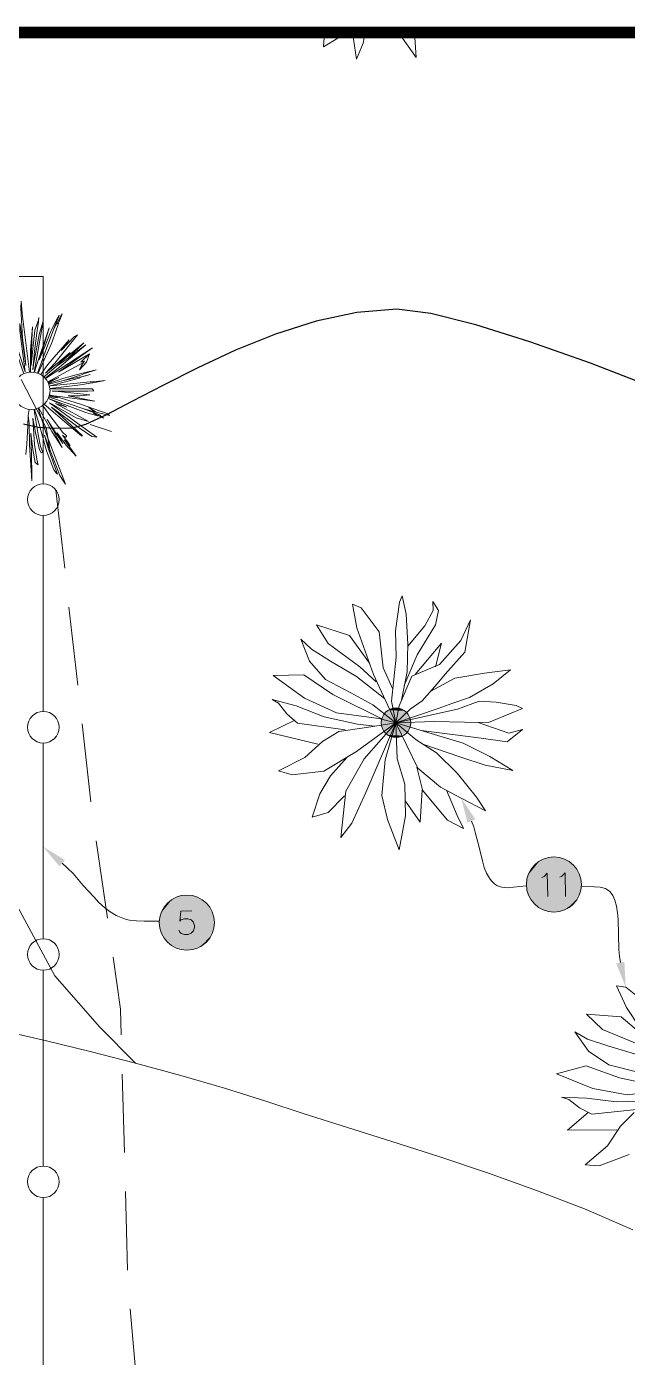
# Model space of a CAD drawing. Header units: millimetres. Extents: x -419 to 20046, y -14642 to 2638.
# Drawn here: x 11.274 to 13.189, y 19.274 to 23.519 of the extents above; entities that cross this region are included whole.
import ezdxf

# ---------------------------------------------------------------- set-up
doc = ezdxf.new("R2010")
doc.units = ezdxf.units.MM
for name, color, linetype in [('PDF11_----LN02', 7, 'Continuous'), ('PDF11_24x36$-$Yucca$Valley$TB$CUP$----TB02', 7, 'Continuous'), ('PDF11_PRPN$PRPNFC', 7, 'Continuous')]:
    doc.layers.add(name, color=color, linetype=linetype)
for name, color, linetype, true_color in [('PDF11_0', 7, 'Continuous', 0xb3b3b3), ('PDF11_EXTO$--C3-Surface-EXTO', 7, 'Continuous', 0xb3b3b3), ('PDF11_EXTO$EXLSTR', 7, 'Continuous', 0xb3b3b3)]:
    doc.layers.add(name, color=color, linetype=linetype, true_color=true_color)

msp = doc.modelspace()

# ---------------------------------------------------------------- hatches: boundary and pattern name
at = {"layer": 'PDF11_0', "transparency": 33554559}
for points in [[(12.6593, 21.0584), (12.6793, 20.98), (12.7043, 20.9908)], [(11.3267, 20.9033), (11.3784, 20.8408), (11.3959, 20.8608)], [(13.1836, 20.4558), (13.1794, 20.5366), (13.1536, 20.5308)]]:
    msp.add_hatch(color=7, dxfattribs=at).paths.add_polyline_path(points)
at = {"layer": 'PDF11_0', "true_color": 0xffffff, "transparency": 33554559}
for points in [[(12.9394, 20.8692), (12.866, 20.7808), (12.9527, 20.87)], [(12.9527, 20.87), (12.866, 20.7808), (12.8685, 20.7617)], [(12.9394, 20.8692), (12.8669, 20.795), (12.866, 20.7808)], [(12.9202, 20.8633), (12.8669, 20.795), (12.9394, 20.8692)], [(12.9202, 20.8633), (12.8702, 20.81), (12.8669, 20.795)], [(12.9527, 20.87), (12.8685, 20.7617), (12.976, 20.8675)], [(12.976, 20.8675), (12.8685, 20.7617), (12.8752, 20.7433)], [(12.9085, 20.8575), (12.8702, 20.81), (12.9202, 20.8633)], [(12.9085, 20.8575), (12.8769, 20.825), (12.8702, 20.81)], [(12.976, 20.8675), (12.8752, 20.7433), (12.996, 20.8592)], [(12.996, 20.8592), (12.8752, 20.7433), (12.8827, 20.73)], [(12.8985, 20.8508), (12.8769, 20.825), (12.9085, 20.8575)], [(12.8985, 20.8508), (12.8877, 20.84), (12.8769, 20.825)], [(12.996, 20.8592), (12.8827, 20.73), (13.0152, 20.8458)], [(13.0152, 20.8458), (12.8827, 20.73), (12.896, 20.7158)], [(13.0152, 20.8458), (12.896, 20.7158), (13.0269, 20.8317)], [(13.0269, 20.8317), (12.896, 20.7158), (12.9102, 20.7058)], [(13.0269, 20.8317), (12.9102, 20.7058), (13.0352, 20.815)], [(13.0352, 20.815), (12.9102, 20.7058), (12.9244, 20.6992)], [(13.0352, 20.815), (12.9244, 20.6992), (13.0419, 20.7842)], [(13.0419, 20.7842), (12.9244, 20.6992), (12.9435, 20.695)], [(13.0419, 20.7842), (12.9435, 20.695), (13.0377, 20.755)], [(11.7693, 20.7483), (11.6959, 20.66), (11.7826, 20.7492)], [(11.7826, 20.7492), (11.6959, 20.66), (11.6984, 20.6408)], [(11.7693, 20.7483), (11.6968, 20.6733), (11.6959, 20.66)], [(11.7501, 20.7425), (11.6968, 20.6733), (11.7693, 20.7483)], [(11.7501, 20.7425), (11.7001, 20.6892), (11.6968, 20.6733)], [(11.7826, 20.7492), (11.6984, 20.6408), (11.8059, 20.7467)], [(11.8059, 20.7467), (11.6984, 20.6408), (11.7051, 20.6216)], [(11.7384, 20.7367), (11.7001, 20.6892), (11.7501, 20.7425)], [(11.7384, 20.7367), (11.7068, 20.7042), (11.7001, 20.6892)], [(11.8059, 20.7467), (11.7051, 20.6216), (11.8259, 20.7383)], [(11.8259, 20.7383), (11.7051, 20.6216), (11.7126, 20.6091)], [(11.7284, 20.73), (11.7068, 20.7042), (11.7384, 20.7367)], [(11.7284, 20.73), (11.7176, 20.7192), (11.7068, 20.7042)], [(11.8259, 20.7383), (11.7126, 20.6091), (11.8451, 20.7242)], [(11.8451, 20.7242), (11.7126, 20.6091), (11.7259, 20.595)], [(11.8451, 20.7242), (11.7259, 20.595), (11.8568, 20.71)], [(13.0377, 20.755), (12.9435, 20.695), (12.9644, 20.695)], [(13.0377, 20.755), (12.9644, 20.695), (13.0302, 20.7383)], [(13.0302, 20.7383), (12.9644, 20.695), (12.9969, 20.7058)], [(13.0302, 20.7383), (12.9969, 20.7058), (13.0144, 20.7183)], [(11.8568, 20.71), (11.7259, 20.595), (11.7401, 20.585)], [(11.8568, 20.71), (11.7401, 20.585), (11.8659, 20.6942)], [(11.8659, 20.6942), (11.7401, 20.585), (11.7543, 20.5783)], [(11.8659, 20.6942), (11.7543, 20.5783), (11.8718, 20.6625)], [(11.8718, 20.6625), (11.7543, 20.5783), (11.7734, 20.5741)], [(11.8718, 20.6625), (11.7734, 20.5741), (11.8676, 20.6342)], [(11.8676, 20.6342), (11.7734, 20.5741), (11.7943, 20.5733)], [(11.8676, 20.6342), (11.7943, 20.5733), (11.8601, 20.6175)], [(11.8601, 20.6175), (11.7943, 20.5733), (11.8276, 20.5841)], [(11.8601, 20.6175), (11.8276, 20.5841), (11.8443, 20.5975)]]:
    msp.add_hatch(color=7, dxfattribs=at).paths.add_polyline_path(points)
at = {"layer": 'PDF11_EXTO$EXLSTR', "transparency": 33554559}
for points in [[(12.4968, 21.3075), (12.4052, 21.3117), (12.4043, 21.3075)], [(12.496, 21.3117), (12.4068, 21.3159), (12.4052, 21.3117)], [(12.496, 21.3117), (12.4052, 21.3117), (12.4968, 21.3075)], [(12.4943, 21.3159), (12.4085, 21.32), (12.4068, 21.3159)], [(12.4943, 21.3159), (12.4068, 21.3159), (12.496, 21.3117)], [(12.4927, 21.32), (12.411, 21.3242), (12.4085, 21.32)], [(12.4927, 21.32), (12.4085, 21.32), (12.4943, 21.3159)], [(12.4902, 21.3242), (12.4135, 21.3275), (12.411, 21.3242)], [(12.4902, 21.3242), (12.411, 21.3242), (12.4927, 21.32)], [(12.4877, 21.3275), (12.4168, 21.3309), (12.4135, 21.3275)], [(12.4877, 21.3275), (12.4135, 21.3275), (12.4902, 21.3242)], [(12.4852, 21.3309), (12.4193, 21.3342), (12.4168, 21.3309)], [(12.4852, 21.3309), (12.4168, 21.3309), (12.4877, 21.3275)], [(12.481, 21.3342), (12.4235, 21.3367), (12.4193, 21.3342)], [(12.481, 21.3342), (12.4193, 21.3342), (12.4852, 21.3309)], [(12.4785, 21.3367), (12.4268, 21.3392), (12.4235, 21.3367)], [(12.4785, 21.3367), (12.4235, 21.3367), (12.481, 21.3342)], [(12.4735, 21.3392), (12.4318, 21.3417), (12.4268, 21.3392)], [(12.4735, 21.3392), (12.4268, 21.3392), (12.4785, 21.3367)], [(12.4702, 21.3417), (12.4352, 21.3434), (12.4318, 21.3417)], [(12.4702, 21.3417), (12.4318, 21.3417), (12.4735, 21.3392)], [(12.4652, 21.3434), (12.4402, 21.3442), (12.4352, 21.3434)], [(12.4652, 21.3434), (12.4352, 21.3434), (12.4702, 21.3417)], [(12.4618, 21.3442), (12.4443, 21.345), (12.4402, 21.3442)], [(12.4618, 21.3442), (12.4402, 21.3442), (12.4652, 21.3434)], [(12.456, 21.345), (12.4527, 21.3459), (12.4443, 21.345)], [(12.456, 21.345), (12.4443, 21.345), (12.4618, 21.3442)], [(12.4977, 21.3025), (12.4043, 21.3075), (12.4035, 21.3025)], [(12.4977, 21.3025), (12.4035, 21.3025), (12.4977, 21.2984)], [(12.4977, 21.2984), (12.4035, 21.3025), (12.4035, 21.2984)], [(12.4977, 21.2984), (12.4035, 21.2984), (12.4977, 21.2942)], [(12.4977, 21.2942), (12.4035, 21.2984), (12.4035, 21.2942)], [(12.4977, 21.2942), (12.4035, 21.2942), (12.4968, 21.2892)], [(12.4968, 21.2892), (12.4035, 21.2942), (12.4043, 21.2892)], [(12.4968, 21.3075), (12.4043, 21.3075), (12.4977, 21.3025)], [(12.4968, 21.2892), (12.4043, 21.2892), (12.496, 21.285)], [(12.496, 21.285), (12.4043, 21.2892), (12.4052, 21.285)], [(12.496, 21.285), (12.4052, 21.285), (12.4943, 21.2809)], [(12.4943, 21.2809), (12.4052, 21.285), (12.4068, 21.2809)], [(12.4943, 21.2809), (12.4068, 21.2809), (12.4927, 21.2767)], [(12.4927, 21.2767), (12.4068, 21.2809), (12.4085, 21.2767)], [(12.4927, 21.2767), (12.4085, 21.2767), (12.4902, 21.2725)], [(12.4902, 21.2725), (12.4085, 21.2767), (12.411, 21.2725)], [(12.4902, 21.2725), (12.411, 21.2725), (12.4877, 21.2692)], [(12.4877, 21.2692), (12.411, 21.2725), (12.4135, 21.2692)], [(12.4877, 21.2692), (12.4135, 21.2692), (12.4852, 21.2659)], [(12.4852, 21.2659), (12.4135, 21.2692), (12.4168, 21.2659)], [(12.4852, 21.2659), (12.4168, 21.2659), (12.481, 21.2625)], [(12.481, 21.2625), (12.4168, 21.2659), (12.4193, 21.2625)], [(12.481, 21.2625), (12.4193, 21.2625), (12.4785, 21.26)], [(12.4785, 21.26), (12.4193, 21.2625), (12.4235, 21.26)], [(12.4785, 21.26), (12.4235, 21.26), (12.4743, 21.2575)], [(12.4743, 21.2575), (12.4235, 21.26), (12.4268, 21.2575)], [(12.4743, 21.2575), (12.4268, 21.2575), (12.4702, 21.255)], [(12.4702, 21.255), (12.4268, 21.2575), (12.4318, 21.255)], [(12.4702, 21.255), (12.4318, 21.255), (12.4652, 21.2534)], [(12.4652, 21.2534), (12.4318, 21.255), (12.4352, 21.2534)], [(12.4652, 21.2534), (12.4352, 21.2534), (12.4618, 21.2525)], [(12.4618, 21.2525), (12.4352, 21.2534), (12.4402, 21.2525)], [(12.4402, 21.2525), (12.4443, 21.2517), (12.456, 21.2517)], [(12.4618, 21.2525), (12.4402, 21.2525), (12.456, 21.2517)], [(12.456, 21.2517), (12.4443, 21.2517), (12.4527, 21.2509)]]:
    msp.add_hatch(color=256, dxfattribs=at).paths.add_polyline_path(points)

# ---------------------------------------------------------------- linework, layer by layer
at = {"layer": 'PDF11_----LN02', "lineweight": 18}
for points in [[(11.6209, 20.2133), (11.5068, 20.3283), (11.3642, 20.4916), (11.2451, 20.7125), (11.1684, 21.0283), (11.1151, 21.31), (11.0009, 21.6342), (10.8359, 21.8968), (10.5433, 22.1393), (10.2192, 22.326), (9.7899, 22.516), (9.4074, 22.651), (8.9232, 22.7677), (8.6399, 22.8085), (7.959, 22.7627)], [(11.2559, 22.3935), (11.3359, 22.2393), (11.3484, 22.1643)], [(11.3951, 21.7917), (11.3667, 22.0409)], [(11.4367, 21.4192), (11.4084, 21.6676)], [(11.4784, 21.0467), (11.4509, 21.295)], [(11.5318, 20.675), (11.4959, 20.9225)], [(11.5493, 20.5516), (11.5734, 20.385), (11.5751, 20.3033)], [(11.5859, 19.9283), (11.5784, 20.1783)], [(11.5959, 19.5532), (11.5893, 19.8033)], [(11.6368, 19.1815), (11.6209, 19.2357), (11.6034, 19.4291)]]:
    msp.add_lwpolyline(points, dxfattribs=at)
at = {"layer": 'PDF11_0', "lineweight": 30}
msp.add_lwpolyline([(13.2794, 22.3651), (13.071, 22.446), (12.8777, 22.5143), (12.706, 22.5685), (12.5627, 22.6043), (12.4543, 22.6176), (12.3268, 22.6076), (12.1968, 22.5801), (12.0668, 22.5385), (11.9401, 22.4868), (11.8193, 22.431), (11.7084, 22.3751), (11.6093, 22.3235), (11.5259, 22.2801), (11.4618, 22.2501), (11.4192, 22.2384), (11.3617, 22.2376), (11.3101, 22.2409), (11.2642, 22.2509)], dxfattribs=at)
at = {"layer": 'PDF11_0', "color": 7, "lineweight": 20}
for points in [[(12.866, 20.7783), (12.846, 20.7767), (12.826, 20.7742), (12.806, 20.7725), (12.7969, 20.7733), (12.7885, 20.7742), (12.7802, 20.7767), (12.7727, 20.78), (12.766, 20.7842), (12.7544, 20.7958), (12.7494, 20.8033), (12.7402, 20.8192), (12.7327, 20.8375), (12.7269, 20.8583), (12.716, 20.9017), (12.7052, 20.9458), (12.6993, 20.9667), (12.6918, 20.985)], [(11.6959, 20.6658), (11.6484, 20.6658), (11.6243, 20.6667), (11.6018, 20.6692), (11.5909, 20.6717), (11.5801, 20.675), (11.5593, 20.6842), (11.5401, 20.6958), (11.5218, 20.71), (11.5043, 20.7258), (11.4876, 20.7433), (11.4542, 20.78), (11.4217, 20.8175), (11.4042, 20.835), (11.3867, 20.8508)], [(12.916, 20.805), (12.9235, 20.8083), (12.9335, 20.8192), (12.9352, 20.7442)], [(12.9735, 20.8058), (12.9802, 20.8092), (12.991, 20.82), (12.9919, 20.745)], [(13.0419, 20.7767), (13.0827, 20.7758), (13.1027, 20.7742), (13.111, 20.7725), (13.1194, 20.77), (13.126, 20.7658), (13.1327, 20.7608), (13.1377, 20.755), (13.1427, 20.7483), (13.1461, 20.7408), (13.1494, 20.7325), (13.1544, 20.7133), (13.1577, 20.6925), (13.1594, 20.6708), (13.1602, 20.6233), (13.1619, 20.5758), (13.1636, 20.5541), (13.1669, 20.5341)], [(11.7593, 20.6375), (11.7634, 20.63), (11.7668, 20.6267), (11.7776, 20.6233), (11.7884, 20.6233), (11.7984, 20.6275), (11.8059, 20.635), (11.8093, 20.6458), (11.8093, 20.6525), (11.8051, 20.6633), (11.7984, 20.67), (11.7876, 20.6733), (11.7768, 20.6733), (11.7659, 20.67), (11.7626, 20.6658), (11.7651, 20.6983), (11.8009, 20.6992)]]:
    msp.add_lwpolyline(points, dxfattribs=at)
at = {"layer": 'PDF11_0', "color": 7, "lineweight": 0, "true_color": 0xffffff}
for points in [[(13.0144, 20.7183), (12.9969, 20.7058)], [(11.8443, 20.5975), (11.8276, 20.5841)]]:
    msp.add_lwpolyline(points, dxfattribs=at)
at = {"layer": 'PDF11_0', "lineweight": 18}
msp.add_lwpolyline([(13.2069, 19.6816), (13.0577, 19.7457), (12.9027, 19.8058), (12.746, 19.8616), (12.591, 19.9141), (12.4385, 19.9633), (12.2935, 20.0091), (12.1585, 20.0516), (12.036, 20.0916), (11.9051, 20.1333), (11.7651, 20.1741), (11.6209, 20.2133), (11.4759, 20.25), (11.3334, 20.285), (11.1976, 20.3166)], dxfattribs=at)
at = {"layer": 'PDF11_0', "color": 7, "lineweight": 20}
for centre in [(12.9548, 20.7829), (11.7847, 20.6612)]:
    msp.add_circle(centre, 0.0879, dxfattribs=at)
at = {"layer": 'PDF11_24x36$-$Yucca$Valley$TB$CUP$----TB02', "lineweight": 0, "const_width": 0.0375}
msp.add_lwpolyline([(35.4024, 0.4996), (35.4024, 23.5006), (0.9184, 23.5006), (0.9184, 0.4996)], close=True, dxfattribs=at)
at = {"layer": 'PDF11_EXTO$--C3-Surface-EXTO', "lineweight": 30}
msp.add_lwpolyline([(13.2794, 22.3651), (13.071, 22.446), (12.8777, 22.5143), (12.706, 22.5685), (12.5627, 22.6043), (12.4543, 22.6176), (12.3268, 22.6076), (12.1968, 22.5801), (12.0668, 22.5385), (11.9401, 22.4868), (11.8193, 22.431), (11.7084, 22.3751), (11.6093, 22.3235), (11.5259, 22.2801), (11.4618, 22.2501), (11.4192, 22.2384), (11.3617, 22.2376), (11.3101, 22.2409), (11.2642, 22.2509)], dxfattribs=at)
at = {"layer": 'PDF11_EXTO$--C3-Surface-EXTO', "lineweight": 18}
msp.add_lwpolyline([(13.2069, 19.6816), (13.0577, 19.7457), (12.9027, 19.8058), (12.746, 19.8616), (12.591, 19.9141), (12.4385, 19.9633), (12.2935, 20.0091), (12.1585, 20.0516), (12.036, 20.0916), (11.9051, 20.1333), (11.7651, 20.1741), (11.6209, 20.2133), (11.4759, 20.25), (11.3334, 20.285), (11.1976, 20.3166)], dxfattribs=at)
at = {"layer": 'PDF11_EXTO$EXLSTR', "lineweight": 18}
for points in [[(12.2768, 23.5002), (12.266, 23.4827), (12.2201, 23.4552), (12.2235, 23.5002)], [(12.3535, 23.5002), (12.3468, 23.4669), (12.3252, 23.4152), (12.3127, 23.5002)], [(12.5102, 23.5002), (12.5152, 23.421), (12.4593, 23.5002)], [(11.2651, 22.4126), (11.2601, 22.4268), (11.2392, 22.4868), (11.2067, 22.606), (11.2142, 22.5843), (11.2134, 22.6118), (11.2159, 22.5985), (11.2334, 22.5293), (11.2692, 22.4185), (11.2526, 22.5485), (11.2517, 22.5726), (11.2559, 22.546), (11.2709, 22.4385), (11.2692, 22.4626), (11.2609, 22.5251), (11.2551, 22.6218), (11.2567, 22.6435), (11.2601, 22.6043), (11.2834, 22.4176)], [(11.2976, 22.4168), (11.3209, 22.5485), (11.3267, 22.5793), (11.3151, 22.5418), (11.2967, 22.4476), (11.2934, 22.4243), (11.2984, 22.4843), (11.3076, 22.5501), (11.3117, 22.5776), (11.3117, 22.5785), (11.3126, 22.591), (11.3101, 22.5785), (11.3092, 22.5776), (11.3084, 22.5743), (11.3001, 22.551), (11.2909, 22.461), (11.2884, 22.4385), (11.2909, 22.5201), (11.2926, 22.5618), (11.2859, 22.4876), (11.2859, 22.4176)], [(11.3084, 22.4143), (11.3417, 22.5043), (11.3434, 22.5093), (11.3609, 22.5551), (11.3726, 22.5851), (11.3751, 22.5918), (11.3776, 22.5985), (11.3734, 22.5918), (11.3692, 22.5843), (11.3501, 22.5451), (11.3326, 22.501), (11.3142, 22.456), (11.3176, 22.466), (11.3459, 22.5585), (11.3442, 22.5551), (11.3026, 22.4293), (11.2992, 22.4168)], [(11.3834, 22.5943), (11.3809, 22.586), (11.3759, 22.5735), (11.3726, 22.5726), (11.3759, 22.5726), (11.3559, 22.5168), (11.3526, 22.5085), (11.3109, 22.4135)], [(11.3851, 22.5993), (11.3817, 22.5935), (11.3776, 22.586), (11.3609, 22.5551)], [(11.3859, 22.5993), (11.3834, 22.5943), (11.3859, 22.5993), (11.3876, 22.6035), (11.3817, 22.5935)], [(11.3859, 22.6018), (11.3876, 22.6035), (11.3867, 22.6018)], [(11.3192, 22.4093), (11.3417, 22.4418), (11.4092, 22.5201), (11.3842, 22.486), (11.4267, 22.531), (11.4359, 22.536), (11.3642, 22.446), (11.3342, 22.4135), (11.4126, 22.4801), (11.3809, 22.4476), (11.4567, 22.511), (11.4067, 22.4618), (11.4626, 22.5043), (11.3784, 22.4335), (11.3326, 22.3976)], [(11.3342, 22.3968), (11.4834, 22.4943), (11.3751, 22.4176), (11.4743, 22.476), (11.4467, 22.4493), (11.4584, 22.4526), (11.4551, 22.4476)], [(11.3417, 22.386), (11.4042, 22.4201), (11.4551, 22.4476), (11.4476, 22.4368), (11.4426, 22.4243), (11.4651, 22.4493), (11.4743, 22.476)], [(11.4067, 22.4618), (11.3676, 22.4351)], [(11.3292, 22.4018), (11.3326, 22.4051), (11.3676, 22.4351), (11.3767, 22.4435), (11.3809, 22.4476)], [(11.3434, 22.381), (11.3926, 22.3976), (11.4476, 22.4126), (11.4601, 22.416), (11.4951, 22.4251), (11.4951, 22.4243), (11.4567, 22.4118), (11.4451, 22.4076), (11.3909, 22.3901), (11.4417, 22.401), (11.4501, 22.4026), (11.4759, 22.4093), (11.4492, 22.4018), (11.4409, 22.3985), (11.3934, 22.3851), (11.3484, 22.3735), (11.4334, 22.3818), (11.4334, 22.381), (11.4342, 22.3818), (11.4768, 22.386), (11.4868, 22.3868), (11.5051, 22.3885), (11.5243, 22.3901), (11.4851, 22.3835), (11.4759, 22.3818), (11.4459, 22.3768), (11.3484, 22.3651)], [(11.3417, 22.3851), (11.3767, 22.4001), (11.3434, 22.3826)], [(11.3451, 22.3785), (11.3801, 22.3876), (11.3909, 22.3901)], [(11.3484, 22.3735), (11.3467, 22.3726)], [(11.3484, 22.3635), (11.4693, 22.3635), (11.4734, 22.3635), (11.4826, 22.3635), (11.4876, 22.3576), (11.4693, 22.3568), (11.4668, 22.3568), (11.3551, 22.3568), (11.3742, 22.3551), (11.4751, 22.3443), (11.4442, 22.3418), (11.4059, 22.3418), (11.4909, 22.3251), (11.4909, 22.3243), (11.3784, 22.3393), (11.3609, 22.3418), (11.4451, 22.3151), (11.5309, 22.2851), (11.5376, 22.2784), (11.4959, 22.2893), (11.4718, 22.3043), (11.4909, 22.2909), (11.4859, 22.2918), (11.4534, 22.301), (11.5043, 22.2818), (11.5193, 22.2709), (11.5101, 22.2743), (11.4859, 22.2876), (11.4993, 22.2776), (11.4626, 22.2884), (11.3434, 22.3335), (11.4017, 22.3051), (11.3659, 22.3176), (11.4442, 22.2743), (11.4709, 22.2593), (11.4317, 22.2718), (11.3534, 22.316), (11.3467, 22.3193), (11.4601, 22.2368), (11.4976, 22.2101), (11.4818, 22.2118), (11.4409, 22.2393), (11.3526, 22.3051), (11.4017, 22.2609), (11.4517, 22.2143), (11.4492, 22.2143), (11.4092, 22.2468), (11.3301, 22.3151)], [(11.3467, 22.3426), (11.3717, 22.3351), (11.3442, 22.3393)], [(11.3451, 22.3376), (11.3659, 22.331), (11.4534, 22.301)], [(11.3467, 22.3443), (11.3609, 22.3418)], [(11.2976, 22.2985), (11.3001, 22.2826), (11.3109, 22.2184), (11.3184, 22.1801), (11.3242, 22.1643), (11.3267, 22.1609), (11.3276, 22.1609), (11.3226, 22.1593), (11.3192, 22.1618), (11.3151, 22.1693), (11.3017, 22.2251), (11.2934, 22.2709), (11.2984, 22.1859), (11.3076, 22.1334), (11.3109, 22.1218), (11.3009, 22.1293), (11.2934, 22.1701), (11.2876, 22.2226), (11.2884, 22.1976), (11.2909, 22.0951), (11.2909, 22.0709), (11.2826, 22.1851), (11.2817, 22.2534), (11.2792, 22.2784), (11.2776, 22.2459), (11.2742, 22.1876), (11.2717, 22.1543)], [(11.2817, 22.2985), (11.2792, 22.2784)], [(11.3101, 22.3018), (11.3367, 22.2184), (11.3976, 22.0601), (11.3909, 22.0693), (11.3801, 22.0876), (11.3509, 22.1618), (11.3309, 22.2159), (11.3434, 22.1718), (11.3717, 22.0918), (11.3676, 22.0959), (11.3601, 22.1059), (11.3367, 22.1659), (11.3134, 22.2509), (11.2984, 22.2993)], [(11.3251, 22.311), (11.3442, 22.2834), (11.3892, 22.2251), (11.3984, 22.2159), (11.4009, 22.2151), (11.4009, 22.2134), (11.3984, 22.2101), (11.3959, 22.2101), (11.3884, 22.2159), (11.4051, 22.1943), (11.4126, 22.1826), (11.3934, 22.2009), (11.4134, 22.1751), (11.4317, 22.1493), (11.3984, 22.1851), (11.3709, 22.2234), (11.3892, 22.1901), (11.3701, 22.2184), (11.3392, 22.2659), (11.3592, 22.2301), (11.3876, 22.1768), (11.3542, 22.2276), (11.3126, 22.3026)], [(11.5443, 22.2276), (11.4759, 22.2501)], [(12.4143, 21.3767), (12.3252, 21.4459), (12.2426, 21.4951), (12.1818, 21.5334), (12.1476, 21.5651), (12.176, 21.4951), (12.2268, 21.4367), (12.3077, 21.3942), (12.3777, 21.3559), (12.451, 21.2984), (12.4368, 21.3675), (12.4518, 21.5084), (12.4493, 21.5917), (12.4627, 21.6834), (12.471, 21.7034), (12.4835, 21.6451), (12.4893, 21.5501), (12.4868, 21.4609), (12.4693, 21.3709)], [(12.4143, 21.3075), (12.2501, 21.3892), (12.1576, 21.4517), (12.0593, 21.45), (12.1601, 21.3775), (12.2618, 21.3309), (12.3968, 21.3125), (12.451, 21.2984), (12.3793, 21.4525), (12.326, 21.6017), (12.3127, 21.6767), (12.3402, 21.6651), (12.3977, 21.5884), (12.4102, 21.4742), (12.441, 21.4059)], [(12.4893, 21.5426), (12.5435, 21.6084), (12.5702, 21.6567), (12.5685, 21.6851), (12.5868, 21.6567), (12.5777, 21.6117), (12.5193, 21.5159), (12.4777, 21.4175)], [(12.3885, 21.4292), (12.336, 21.4767), (12.2351, 21.5517), (12.1976, 21.6117), (12.3035, 21.5767), (12.3668, 21.4884)], [(12.5127, 21.4525), (12.5968, 21.5526), (12.5777, 21.4776)], [(12.5627, 21.4), (12.6385, 21.4409), (12.7335, 21.4575), (12.8169, 21.4676), (12.761, 21.4225), (12.6852, 21.3792), (12.6327, 21.3609), (12.586, 21.3442), (12.451, 21.2984), (12.3577, 21.2842), (12.2693, 21.2709), (12.2168, 21.2392), (12.161, 21.1875), (12.0768, 21.1459), (12.1201, 21.1325), (12.221, 21.1442), (12.3252, 21.2075), (12.451, 21.2984), (12.4168, 21.1809), (12.406, 21.0667), (12.4243, 20.99), (12.4618, 20.8933), (12.4818, 21.0017), (12.4793, 21.1025), (12.4552, 21.1842), (12.451, 21.2984), (12.6652, 21.2342), (12.7502, 21.1917), (12.8235, 21.1467), (12.7352, 21.1634), (12.6577, 21.1892), (12.5368, 21.2309)], [(12.3843, 21.2875), (12.3285, 21.2942), (12.2226, 21.3175), (12.1326, 21.3525), (12.0568, 21.3734), (12.0768, 21.3617), (12.1035, 21.3275), (12.1376, 21.2975), (12.2893, 21.2759)], [(12.2026, 21.2309), (12.0485, 21.2675), (12.1268, 21.3059)], [(12.5318, 21.2742), (12.7227, 21.2492), (12.806, 21.2375), (12.8544, 21.2775), (12.811, 21.2659), (12.7135, 21.3)], [(12.2876, 21.0659), (12.2351, 21.0125), (12.1843, 20.9975), (12.2085, 21.0725), (12.2426, 21.1292), (12.2952, 21.1892)], [(12.5177, 21.1575), (12.536, 21.085)], [(12.6127, 21.0834), (12.6468, 21.0033), (12.6668, 20.9617), (12.616, 20.9883), (12.5352, 21.085), (12.5285, 20.9817), (12.4818, 21.0484)], [(13.3252, 20.1941), (13.2219, 20.2391), (13.1302, 20.2675), (13.0619, 20.29), (13.0219, 20.3125), (13.0652, 20.2508), (13.1294, 20.2074), (13.2186, 20.1849), (13.2952, 20.1649), (13.3802, 20.1266), (13.3494, 20.1899), (13.3302, 20.3316), (13.3069, 20.4108), (13.2986, 20.5033), (13.3011, 20.5241), (13.3277, 20.4708), (13.3561, 20.3808), (13.3752, 20.2925), (13.3802, 20.2016)], [(13.3419, 20.1274), (13.1636, 20.1658), (13.0577, 20.2049), (12.9635, 20.1791), (13.0794, 20.1324), (13.1886, 20.1124), (13.3236, 20.1274), (13.3802, 20.1266), (13.2736, 20.2583), (13.1861, 20.3908), (13.1544, 20.46), (13.1836, 20.4558), (13.2586, 20.3958), (13.2986, 20.2875), (13.3444, 20.2283)], [(13.2877, 20.2383), (13.2252, 20.2725), (13.1094, 20.32), (13.0585, 20.3691), (13.1694, 20.3608), (13.2519, 20.2908)], [(13.3186, 20.1008), (13.2619, 20.0933), (13.1544, 20.0899), (13.0585, 20.1016), (12.9794, 20.1041), (13.0019, 20.0974), (13.036, 20.0708), (13.076, 20.0499), (13.2286, 20.0658)], [(13.1552, 20.0008), (12.9977, 19.9991), (13.0635, 20.0558)], [(13.1944, 19.9216), (13.0994, 19.8858), (13.0544, 19.8883), (13.1252, 19.9491), (13.1669, 20.0124), (13.2102, 20.0558)]]:
    msp.add_lwpolyline(points, dxfattribs=at)
for points in [[(11.5043, 22.3876), (11.5051, 22.3885)], [(12.746, 21.2992), (12.8127, 21.3275), (12.8544, 21.3442), (12.8344, 21.3542), (12.7702, 21.3642), (12.716, 21.3675), (12.6477, 21.3425), (12.451, 21.2984), (12.4618, 21.3525), (12.5018, 21.4475), (12.5902, 21.4842), (12.6585, 21.5609), (12.6893, 21.6267), (12.671, 21.5242), (12.6077, 21.4542), (12.5827, 21.4225), (12.5343, 21.3692), (12.496, 21.3425), (12.451, 21.2984), (12.5735, 21.3025), (12.6693, 21.3009)], [(12.3502, 21.1842), (12.291, 21.0809), (12.276, 20.9333), (12.3102, 20.9783), (12.3552, 21.0759), (12.451, 21.2984)], [(12.521, 21.1542), (12.5935, 21.0934), (12.6593, 21.0584), (12.7369, 21.0183), (12.7085, 21.0617), (12.6468, 21.1384), (12.581, 21.2025), (12.516, 21.2442), (12.451, 21.2984)]]:
    msp.add_lwpolyline(points, close=True, dxfattribs=at)
for centre, radius in [((11.2888, 22.358), 0.0596), ((12.4514, 21.2988), 0.0471)]:
    msp.add_circle(centre, radius, dxfattribs=at)
at = {"layer": 'PDF11_PRPN$PRPNFC', "lineweight": 20}
for points in [[(10.5017, 22.7227), (11.3267, 22.7227), (11.3267, 22.0601)], [(11.3267, 21.9593), (11.3267, 21.3342)], [(11.3267, 21.2342), (11.3267, 20.6091)], [(11.3267, 20.5091), (11.3267, 19.8841)], [(11.3267, 19.7841), (11.3267, 19.159)]]:
    msp.add_lwpolyline(points, dxfattribs=at)
for centre in [(11.3272, 22.0105), (11.3272, 21.2846), (11.3272, 20.5596), (11.3272, 19.8345)]:
    msp.add_circle(centre, 0.0504, dxfattribs=at)

doc.saveas('drawing.dxf')
